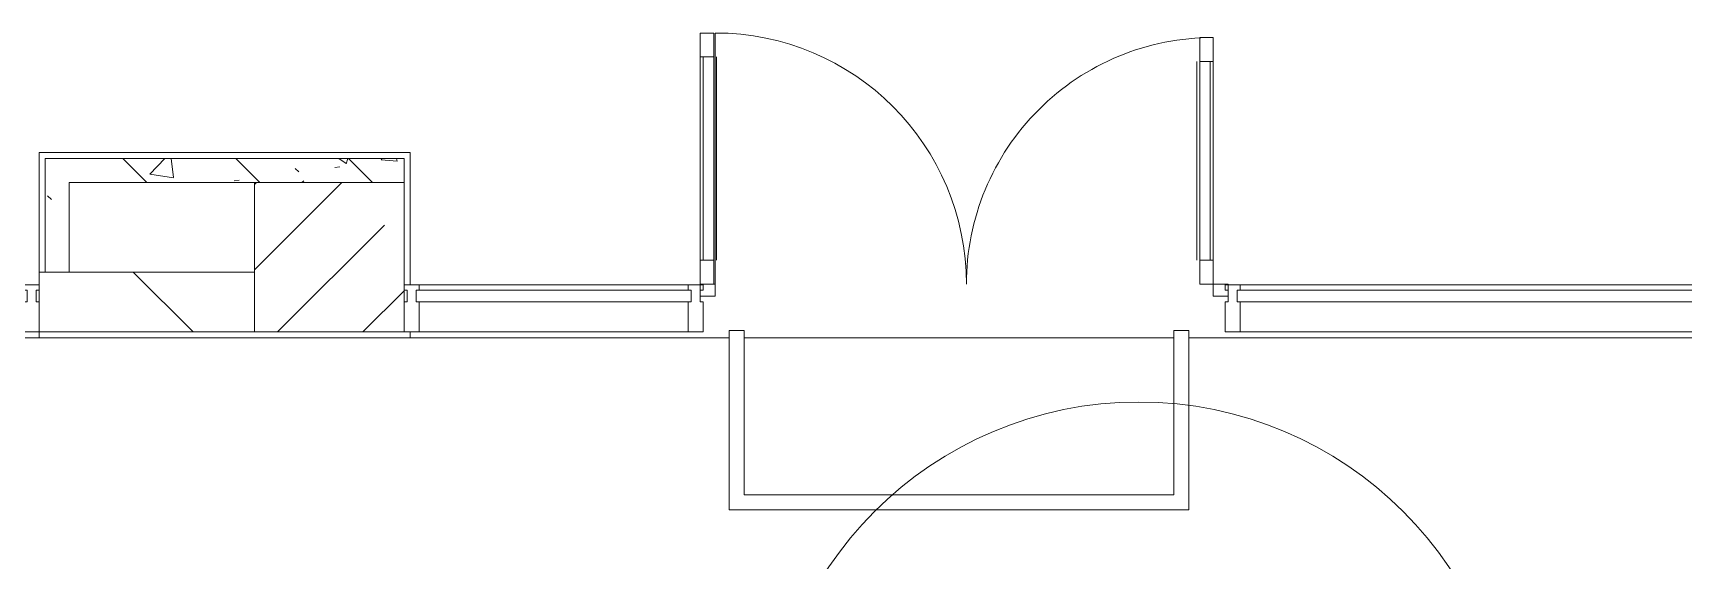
# Model space of a CAD drawing. Header units: millimetres. Extents: x 3991 to 282775, y -8553 to 29560.
# Drawn here: x 258624 to 264145, y 12633 to 14400 of the extents above; entities that cross this region are included whole.
import ezdxf

# ---------------------------------------------------------------- set-up
doc = ezdxf.new("R2010")
doc.units = ezdxf.units.MM
for name, color, linetype, lineweight in [('A-AREA-IDEN', 7, 'Continuous', 9), ('A-GLAZ-CURT-2', 7, 'Continuous', 5), ('A-GLAZ-CWMG-2', 7, 'Continuous', 5), ('I-WALL-3', 7, 'Continuous', 5), ('S-COLS', 7, 'Continuous', 5)]:
    doc.layers.add(name, color=color, linetype=linetype, lineweight=lineweight)
for name, color, linetype, lineweight, true_color in [('A-DETL-GENF-4', 7, 'Continuous', 5, 0xaaaaaa), ('A-DOOR-3', 7, 'Continuous', 5, 0xaaaaaa), ('A-FLOR-1', 7, 'Continuous', 5, 0xaaaaaa), ('I-WALL-4', 7, 'Continuous', 5, 0x787878)]:
    doc.layers.add(name, color=color, linetype=linetype, lineweight=lineweight, true_color=true_color)
pattern_1 = [(135, (148815.1, 0), (-377.1708, -377.1708), [533.4, -88.9, 17.78, -88.9]), (135, (148815.1, 376.94), (-377.1708, -377.1708), []), (50, (148815.1, 0), (637.6445, -55.7866), [66.675, -733.425]), (355, (148815.1, 0), (-123.3494, 668.6992), [53.34, -586.74]), (100.451, (148868.2, -4.65), (514.299, 612.908), [56.665, -623.315]), (46.184, (148815.1, 177.8), (948.7764, -147.1497), [100.012, -1100.137]), (96.636, (148894.15, 165.5), (830.909, 865.997), [84.998, -934.973]), (351.184, (148815.1, 177.8), (830.918, 865.988), [80.01, -880.11]), (21, (148904, 133.35), (530.6506, -357.9283), [66.675, -733.425]), (326, (148904, 133.35), (216.308, 644.6585), [53.34, -586.74]), (71.451, (148948.2, 103.5), (746.9596, 286.7243), [56.665, -623.315]), (37.5, (148815.09, 0), (10.81053, 295.9426), [16.764, -562.864, 16.764, -578.866, -588.962]), (37.5, (148815.09, 0), (10.81053, 295.9426), [-1175.258, 16.764, -572.198]), (7.5, (148815.1, 0), (233.8692, 350.63175), [16.764, -322.834, 16.764, -549.529, -224.472]), (7.5, (148815.1, 0), (233.8692, 350.63175), [-905.891, 16.764, -207.708]), (327.5, (148616.84, 0), (474.5678, -20.0513), [16.764, -205.486, 16.764, -676.656, -920.115]), (327.5, (148616.84, 0), (474.5678, -20.0513), [-915.67, 16.764, -903.351]), (317.5, (148527.94, 0), (518.4522, 88.9934), [16.764, -272.161, 16.764, -443.738, -653.415]), (317.5, (148527.94, 0), (518.4522, 88.9934), [-749.427, 16.764, -636.651])]

# ---------------------------------------------------------------- blocks, each defined once
blk = doc.blocks.new('Прямоугольный импост - Импост структурный с накладкой - 160мм Темный-30756008-Общий план 1 этажа с размещением фрагментов 1_1-1_9')
at = {"layer": 'A-GLAZ-CWMG-2'}
for p, q in [((-50, 0), (-50, 17)), ((-50, 17), (0, 17)), ((-40, 0), (-50, 0)), ((-40, -40), (-40, 0)), ((0, 0), (-10, 0)), ((-10, 0), (-10, -40)), ((0, 17), (0, 0)), ((-50, -140), (-50, -40)), ((-50, -40), (-40, -40)), ((-10, -40), (0, -40)), ((0, -40), (0, -140)), ((0, -140), (-50, -140))]:
    blk.add_line(p, q, dxfattribs=at)
blk = doc.blocks.new('Системная панель - Стекло - 40мм-32354598-Общий план 1 этажа с размещением фрагментов 1_1-1_9')
at = {"layer": 'A-GLAZ-CURT-2'}
for p, q in [((875, 40), (-875, 40)), ((-875, 40), (-875, 0)), ((-875, 0), (875, 0)), ((875, 0), (875, 40))]:
    blk.add_line(p, q, dxfattribs=at)
blk = doc.blocks.new('Прямоугольный импост - Импост структурный с накладкой - 160мм Темный-32355000-Общий план 1 этажа с размещением фрагментов 1_1-1_9')
at = {"layer": 'A-GLAZ-CWMG-2'}
for p, q in [((113845.4, 13557), (115550, 13557)), ((113845.4, 13400), (115550, 13400))]:
    blk.add_line(p, q, dxfattribs=at)
blk = doc.blocks.new('Прямоугольный импост - Импост структурный с накладкой - 160мм Темный-30755591-Общий план 1 этажа с размещением фрагментов 1_1-1_9')
at = {"layer": 'A-GLAZ-CWMG-2'}
for p, q in [((-25, 0), (-25, 17)), ((-25, 17), (25, 17)), ((-15, 0), (-25, 0)), ((-15, -40), (-15, 0)), ((25, 0), (15, 0)), ((15, 0), (15, -40)), ((25, 17), (25, 0)), ((-25, -140), (-25, -40)), ((-25, -40), (-15, -40)), ((15, -40), (25, -40)), ((25, -40), (25, -140)), ((25, -140), (-25, -140))]:
    blk.add_line(p, q, dxfattribs=at)
blk = doc.blocks.new('Системная панель - Стекло - 40мм-32354452-Общий план 1 этажа с размещением фрагментов 1_1-1_9')
at = {"layer": 'A-GLAZ-CURT-2'}
h = blk.add_hatch(dxfattribs=at)
h.set_pattern_fill('FP_191', color=256, style=0, pattern_type=2)
h.set_pattern_definition([(225, (112050.2, 13040), (1414.214, -1414.214), [1000, -3000]), (225, (113050.2, 13540), (1414.214, -1414.214), [3000, -1000]), (225, (111050.2, 14040), (1414.214, -1414.214), [1000, -3000])])
h.paths.add_polyline_path([(460.2, 40), (-460.2, 40), (-459.8, 0), (460.2, 0)])
for p, q in [((460.2, 40), (-460.2, 40)), ((-460.2, 40), (-460.2, 0)), ((-460.2, 0), (460.2, 0)), ((460.2, 0), (460.2, 40))]:
    blk.add_line(p, q, dxfattribs=at)
blk = doc.blocks.new('Прямоугольный импост - Импост структурный с накладкой - 160мм Темный-32355003-Общий план 1 этажа с размещением фрагментов 1_1-1_9')
at = {"layer": 'A-GLAZ-CWMG-2'}
for p, q in [((111100, 13557), (112000.4, 13557)), ((111100, 13400), (112000.4, 13400))]:
    blk.add_line(p, q, dxfattribs=at)
blk = doc.blocks.new('Прямоугольный импост - Импост структурный с накладкой - 160мм Темный-30755595-Общий план 1 этажа с размещением фрагментов 1_1-1_9')
at = {"layer": 'A-GLAZ-CWMG-2'}
for p, q in [((0, 17), (-50, 17)), ((-50, 17), (-50, 0)), ((-50, 0), (-40, 0)), ((-40, 0), (-40, -40)), ((-10, -40), (-10, 0)), ((-10, 0), (0, 0)), ((0, 0), (0, 17)), ((-40, -40), (-50, -40)), ((-50, -40), (-50, -140)), ((0, -40), (-10, -40)), ((0, -140), (0, -40)), ((-50, -140), (0, -140))]:
    blk.add_line(p, q, dxfattribs=at)
blk = doc.blocks.new('Дверь_Витражная_остекление_ - ВВ-13 остекление-32355241-Общий план 1 этажа с размещением фрагментов 1_1-1_9')
at = {"layer": 'A-DETL-GENF-4'}
for p, q in [((-787.5, -20), (-832.5, -20)), ((-832.5, -845), (-832.5, -20)), ((-787.5, -20), (-832.5, -20)), ((-832.5, -20), (-832.5, -845)), ((-787.5, -845), (-787.5, -20)), ((-787.5, -845), (-787.5, -20)), ((837.5, -860), (837.5, -20)), ((837.5, -20), (837.5, -860)), ((882.5, -860), (882.5, -20)), ((882.5, -860), (882.5, -20)), ((-832.5, -100), (-787.5, -100)), ((-822.5, -765), (-822.5, -100)), ((-778.5, -765), (-778.5, -100)), ((828.5, -780), (828.5, -100)), ((882.5, -100), (837.5, -100)), ((872.5, -780), (872.5, -100)), ((-832.5, -765), (-787.5, -765)), ((882.5, -780), (837.5, -780)), ((-832.5, -845), (-787.5, -845)), ((-832.5, -845), (-787.5, -845)), ((882.5, -860), (837.5, -860)), ((837.5, -860), (882.5, -860))]:
    blk.add_line(p, q, dxfattribs=at)
at = {"layer": 'A-DOOR-3'}
for p, q in [((-882.5, 20), (-832.5, 20)), ((-882.5, -20), (-882.5, 20)), ((-832.5, 20), (-832.5, -20)), ((832.5, 20), (882.5, 20)), ((832.5, -20), (832.5, 20)), ((882.5, 20), (882.5, -20)), ((-832.5, -20), (-882.5, -20)), ((-832.5, -845), (-832.5, -20)), ((832.5, -860), (832.5, -20)), ((882.5, -20), (832.5, -20))]:
    blk.add_line(p, q, dxfattribs=at)
for centre, radius, start, end in [((-832.5, -20), 825, 270, 0), ((832.5, -20), 840, 180, 270)]:
    blk.add_arc(centre, radius, start, end, dxfattribs=at)
blk = doc.blocks.new('Марка_Помещения - Номер-25198446-Общий план 1 этажа с размещением фрагментов 1_1-1_9')
at = {"layer": 'A-AREA-IDEN'}
for start, end in [(360, 180), (180, 360)]:
    blk.add_arc((0, 0), 2.5, start, end, dxfattribs=at)

msp = doc.modelspace()

# ---------------------------------------------------------------- hatches: boundary and pattern name
at = {"layer": 'I-WALL-3'}
h = msp.add_hatch(dxfattribs=at)
h.set_pattern_fill('FP_72', color=256, style=0, pattern_type=2)
h.set_pattern_definition([(135, (148815.1, 0), (-353.5534, -353.5534), [])])
h.paths.add_polyline_path([(259365.1, 13400), (259365.1, 13600), (258644.1, 13600), (258645.1, 13400), (259173.6, 13400)])
h.paths.add_polyline_path([(254215.1, 13400), (254365.1, 13400), (254365.1, 13600), (254215.1, 13600)])
h.paths.add_polyline_path([(254865.1, 13400), (255425.1, 13400), (255425.1, 13600), (254865.1, 13600)])
at = {"layer": 'I-WALL-4'}
h = msp.add_hatch(dxfattribs=at)
h.set_pattern_fill('FP_86', color=256, style=0, pattern_type=2)
h.set_pattern_definition(pattern_1)
h.paths.add_polyline_path([(258665.1, 13600), (258745.1, 13600), (258745.1, 13980), (258665.1, 13980)])
h = msp.add_hatch(dxfattribs=at)
h.set_pattern_fill('FP_86', color=256, style=0, pattern_type=2)
h.set_pattern_definition(pattern_1)
h.paths.add_polyline_path([(259365.1, 13900), (259865.1, 13900), (259865.1, 13980), (258745.1, 13980), (258745.1, 13900), (259173.6, 13900)])
at = {"layer": 'S-COLS'}
h = msp.add_hatch(dxfattribs=at)
h.set_pattern_fill('FP_57', color=256, style=0, pattern_type=2)
h.set_pattern_definition([(45, (148815.1, 0), (-285.1231, 285.1231), []), (45, (149100.2, 0), (-285.1231, 285.1231), [504.031, -100.806, 16.764, -84.042])])
h.paths.add_polyline_path([(259865.1, 13400), (259865.1, 13900), (259365.1, 13900), (259365.1, 13400), (259722.1, 13400)])

# ---------------------------------------------------------------- linework, layer by layer
at = {"layer": 'A-FLOR-1'}
for p, q in [((258645.1, 13600), (258645.1, 14000)), ((258645.1, 14000), (259885.1, 14000)), ((259885.1, 14000), (259885.1, 13557)), ((257098.9, 13380), (259885.1, 13380)), ((258645.1, 13380), (258645.1, 13400.3)), ((259885.1, 13400), (259885.1, 13380)), ((259885.1, 13380), (260952.1, 13380)), ((261002.1, 13404.6), (260952.1, 13404.6)), ((260952.1, 13404.6), (260952.1, 12804.6)), ((261002.1, 12854.6), (261002.1, 13404.6)), ((262439.3, 13380), (261002.1, 13380)), ((262489.3, 13404.6), (262439.3, 13404.6)), ((262439.3, 13404.6), (262439.3, 12854.6)), ((262489.3, 12804.6), (262489.3, 13404.6)), ((262489.3, 13380), (269175.1, 13380)), ((262439.3, 12854.6), (261002.1, 12854.6)), ((260952.1, 12804.6), (262489.3, 12804.6))]:
    msp.add_line(p, q, dxfattribs=at)
at = {"layer": 'I-WALL-3'}
for p, q in [((258665.1, 13980), (258665.1, 13600)), ((259865.1, 13980), (258665.1, 13980)), ((259865.1, 13900), (259865.1, 13980)), ((258745.1, 13600), (258745.1, 13900)), ((258745.1, 13900), (259865.1, 13900)), ((259365.1, 13600), (258644.1, 13600)), ((258644.1, 13600), (258644.1, 13400)), ((259365.1, 13400), (259365.1, 13600)), ((258644.1, 13400), (259365.1, 13400))]:
    msp.add_line(p, q, dxfattribs=at)
at = {"layer": 'S-COLS'}
for p, q in [((259865.1, 13900), (259365.1, 13900)), ((259365.1, 13900), (259365.1, 13600)), ((259865.1, 13400), (259865.1, 13900)), ((259365.1, 13600), (259365.1, 13400)), ((259365.1, 13400), (259865.1, 13400))]:
    msp.add_line(p, q, dxfattribs=at)

# ---------------------------------------------------------------- block references
at = {"layer": 'A-AREA-IDEN', "xscale": 499.9999999999995, "yscale": 499.9999999999995, "zscale": 499.9999999999995}
msp.add_blockref('Марка_Помещения - Номер-25198446-Общий план 1 этажа с размещением фрагментов 1_1-1_9', (262322.2, 11915.4), dxfattribs=at)
at = {"layer": 'A-DOOR-3', "rotation": 180}
msp.add_blockref('Дверь_Витражная_остекление_ - ВВ-13 остекление-32355241-Общий план 1 этажа с размещением фрагментов 1_1-1_9', (261738, 13540), dxfattribs=at)
at = {"layer": 'A-GLAZ-CURT-2', "rotation": 180}
for name, p in [('Системная панель - Стекло - 40мм-32354452-Общий план 1 этажа с размещением фрагментов 1_1-1_9', (260365.3, 13540)), ('Системная панель - Стекло - 40мм-32354598-Общий план 1 этажа с размещением фрагментов 1_1-1_9', (263525.5, 13540))]:
    msp.add_blockref(name, p, dxfattribs=at)
at = {"layer": 'A-GLAZ-CWMG-2'}
for name, p in [('Прямоугольный импост - Импост структурный с накладкой - 160мм Темный-30755595-Общий план 1 этажа с размещением фрагментов 1_1-1_9', (258644.1, 13540)), ('Прямоугольный импост - Импост структурный с накладкой - 160мм Темный-32355003-Общий план 1 этажа с размещением фрагментов 1_1-1_9', (148815.1, 0)), ('Прямоугольный импост - Импост структурный с накладкой - 160мм Темный-32355000-Общий план 1 этажа с размещением фрагментов 1_1-1_9', (148815.1, 0))]:
    msp.add_blockref(name, p, dxfattribs=at)
at = {"layer": 'A-GLAZ-CWMG-2', "extrusion": (0, 0, -1)}
for name, p in [('Прямоугольный импост - Импост структурный с накладкой - 160мм Темный-30756008-Общий план 1 этажа с размещением фрагментов 1_1-1_9', (-259865.1, 13540)), ('Прямоугольный импост - Импост структурный с накладкой - 160мм Темный-30755591-Общий план 1 этажа с размещением фрагментов 1_1-1_9', (-260840.5, 13540)), ('Прямоугольный импост - Импост структурный с накладкой - 160мм Темный-30755591-Общий план 1 этажа с размещением фрагментов 1_1-1_9', (-262635.5, 13540))]:
    msp.add_blockref(name, p, dxfattribs=at)

doc.saveas('drawing.dxf')
